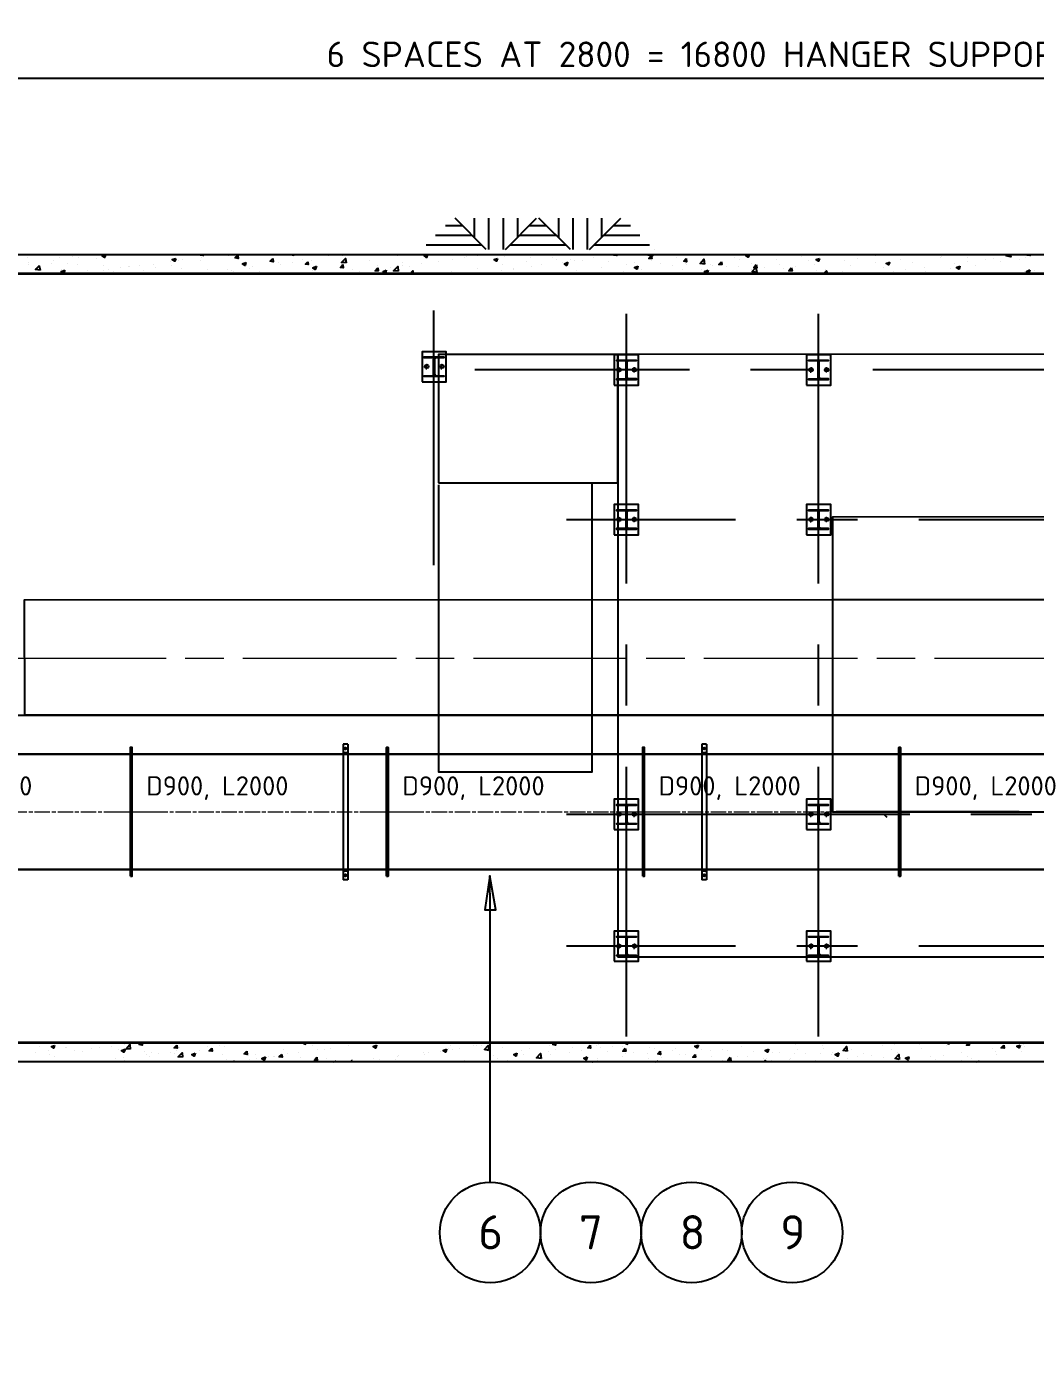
# Model space of a CAD drawing. Header units: inches. Extents: x 0 to 63075, y 0 to 44550.
# Drawn here: x 16868 to 24746, y 28075 to 38423 of the extents above; entities that cross this region are included whole.
import ezdxf

# ---------------------------------------------------------------- set-up
doc = ezdxf.new("R2010")
doc.units = ezdxf.units.IN
doc.header["$MEASUREMENT"] = 0
doc.linetypes.add('ACAD_ISO08W100', pattern=[36, 24, -3, 6, -3])
for name, color, linetype in [('PDF2_Geometry', 7, 'Continuous'), ('PDF_AXES', 7, 'Continuous'), ('PDF_Symbol (Howden)', 7, 'Continuous'), ('PDF_Text', 7, 'Continuous')]:
    doc.layers.add(name, color=color, linetype=linetype)
doc.styles.add('PDF ISOCPEUR', font='isocpeur.ttf')

# ---------------------------------------------------------------- blocks, each defined once
blk = doc.blocks.new('1693 Drift')
at = {"linetype": 'ACAD_ISO08W100', "lineweight": 0, "ltscale": 50}
blk.add_lwpolyline([(-190185, -16058), (-156756, -16058)], dxfattribs=at)
at = {"layer": 'PDF2_Geometry', "color": 253, "lineweight": 25, "true_color": 0x999999}
for points in [[(-179097, -8279), (-179097, -11053), (-177095, -13055), (-159079, -13055), (-159079, -19062), (-177095, -19062), (-179097, -21064), (-179094, -29905)], [(-179094, -11053), (-179094, -8282), (-179094, -11053), (-177092, -13055), (-159079, -13055), (-159079, -19062), (-177092, -19062), (-179094, -21060), (-179094, -29902)], [(-178897, -8279), (-178947, -10993), (-177034, -12906), (-158929, -12906), (-158929, -19211), (-177034, -19211), (-178938, -21114), (-178925, -29905)]]:
    blk.add_lwpolyline(points, dxfattribs=at)
at = {"layer": 'PDF2_Geometry', "color": 252, "lineweight": 25, "true_color": 0x939598}
for points in [[(-172086, -12868), (-172328, -12623)], [(-172178, -12623), (-172178, -12772)], [(-172067, -12623), (-172067, -12868)], [(-171953, -12623), (-171953, -12868)], [(-171934, -12868), (-171692, -12623)], [(-171842, -12623), (-171842, -12772)], [(-171428, -12868), (-171673, -12623)], [(-171521, -12623), (-171521, -12772)], [(-171409, -12623), (-171409, -12868)], [(-171298, -12623), (-171298, -12868)], [(-171279, -12868), (-171034, -12623)], [(-171184, -12623), (-171184, -12772)], [(-172404, -12680), (-172274, -12680)], [(-171746, -12680), (-171616, -12680)], [(-171092, -12680), (-170958, -12680)], [(-172553, -12830), (-172121, -12830)], [(-172480, -12756), (-172197, -12756)], [(-171896, -12830), (-171467, -12830)], [(-171822, -12756), (-171540, -12756)], [(-171241, -12830), (-170809, -12830)], [(-171165, -12756), (-170885, -12756)], [(-175668, -12931), (-175668, -12931)], [(-175318, -12922), (-175318, -12922)], [(-174295, -12906), (-174295, -12915), (-174317, -12912), (-174314, -12906)], [(-174311, -12928), (-174311, -12928)], [(-174292, -12925), (-174292, -12925)], [(-174095, -12918), (-174095, -12918)], [(-173615, -12906), (-173586, -12912), (-173586, -12906)], [(-173319, -12918), (-173319, -12918)], [(-173211, -12918), (-173211, -12918)], [(-173116, -12906), (-173116, -12906)], [(-172776, -12918), (-172776, -12918)], [(-172356, -12909), (-172356, -12909)], [(-172350, -12915), (-172350, -12915)], [(-172255, -12931), (-172255, -12931)], [(-172239, -12925), (-172239, -12925)], [(-172153, -12918), (-172153, -12918)], [(-172108, -12912), (-172108, -12912)], [(-171946, -12925), (-171946, -12925)], [(-171374, -12906), (-171374, -12906)], [(-171066, -12906), (-171066, -12915), (-171088, -12912), (-171082, -12906)], [(-170790, -12906), (-170786, -12918), (-170821, -12912), (-170815, -12906)], [(-170771, -12868), (-170771, -12868)], [(-170599, -12928), (-170599, -12928)], [(-170144, -12928), (-170144, -12928)], [(-170030, -12906), (-170040, -12928), (-170059, -12915), (-170033, -12906)], [(-170049, -12915), (-170049, -12915)], [(-169623, -12922), (-169623, -12922)], [(-169350, -12912), (-169350, -12912)], [(-169045, -12918), (-169045, -12918)], [(-168737, -12912), (-168737, -12912)], [(-168651, -12915), (-168651, -12915)], [(-168536, -12931), (-168536, -12931)], [(-168533, -12922), (-168533, -12922)], [(-168330, -12928), (-168330, -12928)], [(-167993, -12906), (-167990, -12925), (-168025, -12918), (-168009, -12906)], [(-167942, -12912), (-167942, -12912)], [(-167837, -12906), (-167837, -12915), (-167860, -12912), (-167853, -12906)], [(-175655, -12966), (-175655, -12966)], [(-175655, -12985), (-175655, -12985)], [(-175607, -13017), (-175607, -13017)], [(-175576, -13014), (-175576, -13014)], [(-175483, -12976), (-175483, -12976)], [(-175461, -12957), (-175461, -12957)], [(-175414, -12934), (-175414, -12934)], [(-175401, -13027), (-175401, -13027)], [(-175353, -12976), (-175353, -12976)], [(-175280, -12982), (-175280, -12982)], [(-175267, -12934), (-175267, -12934)], [(-175197, -13033), (-175197, -13033)], [(-175131, -12938), (-175131, -12938)], [(-175077, -12992), (-175077, -12992)], [(-175074, -13033), (-175074, -13033)], [(-175032, -13023), (-175032, -13023)], [(-174937, -13011), (-174937, -13011)], [(-174880, -13004), (-174880, -13004)], [(-174873, -13001), (-174873, -13001)], [(-174794, -12992), (-174794, -12992)], [(-174762, -13033), (-174762, -13033)], [(-174686, -12982), (-174686, -12982)], [(-174670, -13007), (-174670, -13007)], [(-174552, -12960), (-174552, -12960)], [(-174540, -12995), (-174540, -12995)], [(-174489, -12953), (-174489, -12953)], [(-174467, -13017), (-174467, -13017)], [(-174457, -12947), (-174457, -12947)], [(-174317, -12957), (-174317, -12957)], [(-174260, -13027), (-174260, -13027)], [(-174104, -13027), (-174104, -13027)], [(-174076, -13033), (-174076, -13033)], [(-174057, -13036), (-174057, -13036)], [(-173933, -13014), (-173933, -13014)], [(-173907, -12998), (-173907, -12998)], [(-173710, -12973), (-173710, -12973)], [(-173691, -12982), (-173691, -12982)], [(-173596, -12969), (-173596, -12969)], [(-173516, -12947), (-173516, -12947)], [(-173450, -12950), (-173450, -12950)], [(-173443, -13033), (-173443, -13033)], [(-173221, -12995), (-173221, -12995)], [(-173129, -13020), (-173129, -13020)], [(-172998, -12957), (-172998, -12957)], [(-172935, -12995), (-172935, -12995)], [(-172830, -13007), (-172830, -13007)], [(-172738, -12966), (-172738, -12966)], [(-172735, -12995), (-172735, -12995)], [(-172684, -13001), (-172684, -13001)], [(-172668, -13055), (-172677, -13055), (-172661, -13036), (-172658, -13033), (-172655, -13055)], [(-172588, -12976), (-172588, -12976)], [(-172541, -12941), (-172541, -12941)], [(-172461, -12963), (-172461, -12963)], [(-172350, -12944), (-172350, -12944)], [(-172156, -13014), (-172156, -13014)], [(-171969, -13030), (-171969, -13030)], [(-171959, -12985), (-171959, -12985)], [(-171873, -13017), (-171873, -13017)], [(-171873, -13020), (-171873, -13020)], [(-171768, -12963), (-171768, -12963)], [(-171743, -12934), (-171743, -12934)], [(-171730, -12998), (-171730, -12998)], [(-171651, -12982), (-171651, -12982)], [(-171568, -12934), (-171568, -12934)], [(-171540, -12944), (-171540, -12944)], [(-171489, -12966), (-171489, -12966)], [(-171428, -12944), (-171428, -12944)], [(-171393, -12953), (-171393, -12953)], [(-171378, -13033), (-171378, -13033)], [(-171336, -12950), (-171336, -12950)], [(-171247, -12934), (-171247, -12934)], [(-171187, -13011), (-171187, -13011)], [(-171133, -12960), (-171133, -12960)], [(-170987, -12982), (-170987, -12982)], [(-170929, -12969), (-170929, -12969)], [(-170869, -13023), (-170869, -13023)], [(-170793, -12953), (-170793, -12953)], [(-170726, -12979), (-170726, -12979)], [(-170628, -12992), (-170628, -12992)], [(-170554, -13020), (-170554, -13020)], [(-170532, -12979), (-170532, -12979)], [(-170523, -12985), (-170523, -12985)], [(-170405, -13027), (-170405, -13027)], [(-170386, -12960), (-170386, -12960)], [(-170332, -12982), (-170332, -12982)], [(-170319, -12995), (-170319, -12995)], [(-170211, -13001), (-170211, -13001)], [(-170116, -13004), (-170116, -13004)], [(-170110, -12944), (-170110, -12944)], [(-170017, -12976), (-170017, -12976)], [(-170017, -13027), (-170017, -13027)], [(-169913, -13011), (-169913, -13011)], [(-169820, -12947), (-169820, -12947)], [(-169795, -12988), (-169795, -12988)], [(-169766, -13014), (-169766, -13014)], [(-169709, -13020), (-169709, -13020)], [(-169671, -13001), (-169671, -13001)], [(-169572, -12950), (-169572, -12950)], [(-169525, -12982), (-169525, -12982)], [(-169506, -13030), (-169506, -13030)], [(-169442, -13055), (-169449, -13055), (-169429, -13033), (-169423, -13055)], [(-169436, -13023), (-169436, -13023)], [(-169302, -13036), (-169302, -13036)], [(-169286, -12950), (-169286, -12950)], [(-169239, -12995), (-169239, -12995)], [(-169188, -12938), (-169188, -12938)], [(-169042, -12969), (-169042, -12969)], [(-168981, -13007), (-168981, -13007)], [(-168848, -12944), (-168848, -12944)], [(-168810, -13027), (-168810, -13027)], [(-168759, -12969), (-168759, -12969)], [(-168664, -13007), (-168664, -13007)], [(-168460, -13014), (-168460, -13014)], [(-168425, -12976), (-168425, -12976)], [(-168330, -12963), (-168330, -12963)], [(-168266, -12992), (-168266, -12992)], [(-168184, -12944), (-168184, -12944)], [(-168126, -12938), (-168126, -12938)], [(-168069, -12963), (-168069, -12963)], [(-167923, -12947), (-167923, -12947)], [(-167872, -12934), (-167872, -12934)], [(-167802, -13030), (-167802, -13030)], [(-175274, -13055), (-175274, -13055)], [(-174994, -13042), (-174994, -13042)], [(-174791, -13052), (-174791, -13052)], [(-174298, -13052), (-174298, -13052)], [(-174171, -13046), (-174171, -13046)], [(-173853, -13042), (-173853, -13042)], [(-173650, -13052), (-173650, -13052)], [(-173322, -13046), (-173322, -13046)], [(-173071, -13039), (-173071, -13039)], [(-172906, -13039), (-172906, -13039)], [(-172353, -13042), (-172353, -13042)], [(-171107, -13055), (-171107, -13055)], [(-171012, -13042), (-171012, -13042)], [(-170008, -13046), (-170008, -13046)], [(-169626, -13049), (-169626, -13049)], [(-169204, -13046), (-169204, -13046)], [(-169099, -13046), (-169099, -13046)], [(-168905, -13039), (-168905, -13039)], [(-168896, -13055), (-168896, -13055)], [(-168654, -13042), (-168654, -13042)], [(-167949, -13049), (-167949, -13049)], [(-167885, -13042), (-167885, -13042)], [(-172493, -15334), (-172493, -13344)], [(-170990, -15477), (-170990, -13370)], [(-169490, -15477), (-169490, -13370)], [(-172503, -13713), (-172569, -13713), (-172569, -13707), (-172417, -13707), (-172417, -13713), (-172480, -13713)], [(-172496, -13846), (-172496, -13723)], [(-172490, -13719), (-172490, -13843)], [(-170999, -13738), (-171066, -13738), (-171066, -13732), (-170914, -13732), (-170914, -13738), (-170977, -13738)], [(-170993, -13869), (-170993, -13745)], [(-170987, -13745), (-170987, -13869)], [(-169499, -13738), (-169566, -13738), (-169566, -13732), (-169414, -13732), (-169414, -13738), (-169477, -13738)], [(-169493, -13869), (-169493, -13745)], [(-169487, -13745), (-169487, -13869)], [(-172480, -13853), (-172417, -13853), (-172417, -13859), (-172569, -13859), (-172569, -13853), (-172503, -13853)], [(-170497, -13808), (-172175, -13808)], [(-169544, -13808), (-170021, -13808)], [(-166684, -13808), (-169067, -13808)], [(-170977, -13875), (-170914, -13875), (-170914, -13885), (-171066, -13885), (-171066, -13878), (-170999, -13878)], [(-169477, -13875), (-169414, -13875), (-169414, -13885), (-169566, -13885), (-169566, -13878), (-169499, -13878)], [(-172458, -14705), (-172458, -16948), (-171257, -16948), (-171257, -14689)], [(-170138, -14978), (-171457, -14978)], [(-170999, -14908), (-171066, -14908), (-171066, -14902), (-170914, -14902), (-170914, -14908), (-170977, -14908)], [(-170993, -15038), (-170993, -14914)], [(-170987, -14914), (-170987, -15038)], [(-169185, -14978), (-169661, -14978)], [(-169499, -14908), (-169566, -14908), (-169566, -14902), (-169414, -14902), (-169414, -14908), (-169477, -14908)], [(-169493, -15038), (-169493, -14914)], [(-169487, -14914), (-169487, -15038)], [(-166325, -14978), (-168708, -14978)], [(-170977, -15045), (-170914, -15045), (-170914, -15054), (-171066, -15054), (-171066, -15045), (-170999, -15045)], [(-169477, -15045), (-169414, -15045), (-169414, -15054), (-169566, -15054), (-169566, -15045), (-169499, -15045)], [(-176090, -16503), (-175687, -16503), (-175690, -15604), (-161405, -15601)], [(-170990, -16430), (-170990, -15953)], [(-169490, -16430), (-169490, -15953)], [(-160197, -16503), (-175687, -16503), (-160197, -16503)], [(-170990, -19014), (-170990, -16907)], [(-169490, -19014), (-169490, -16907)], [(-168778, -17279), (-171457, -17279)], [(-170999, -17209), (-171066, -17209), (-171066, -17202), (-170914, -17202), (-170914, -17209), (-170977, -17209)], [(-170993, -17339), (-170993, -17215)], [(-170987, -17215), (-170987, -17339)], [(-169499, -17209), (-169566, -17209), (-169566, -17202), (-169414, -17202), (-169414, -17209), (-169477, -17209)], [(-169493, -17339), (-169493, -17215)], [(-169487, -17215), (-169487, -17339)], [(-167923, -17260), (-169353, -17260)], [(-167825, -17279), (-168301, -17279)], [(-170977, -17349), (-170914, -17349), (-170914, -17355), (-171066, -17355), (-171066, -17349), (-170999, -17349)], [(-169477, -17349), (-169414, -17349), (-169414, -17355), (-169566, -17355), (-169566, -17349), (-169499, -17349)], [(-168975, -17282), (-168956, -17301)], [(-170138, -18308), (-171457, -18308)], [(-170999, -18238), (-171066, -18238), (-171066, -18232), (-170914, -18232), (-170914, -18238), (-170977, -18238)], [(-170993, -18369), (-170993, -18245)], [(-170987, -18245), (-170987, -18369)], [(-169185, -18308), (-169661, -18308)], [(-169499, -18238), (-169566, -18238), (-169566, -18232), (-169414, -18232), (-169414, -18238), (-169477, -18238)], [(-169493, -18369), (-169493, -18245)], [(-169487, -18245), (-169487, -18369)], [(-166325, -18308), (-168708, -18308)], [(-170977, -18378), (-170914, -18378), (-170914, -18385), (-171066, -18385), (-171066, -18378), (-170999, -18378)], [(-169477, -18378), (-169414, -18378), (-169414, -18385), (-169566, -18385), (-169566, -18378), (-169499, -18378)], [(-175601, -19135), (-175601, -19135)], [(-175572, -19093), (-175572, -19093)], [(-175506, -19122), (-175506, -19122)], [(-175369, -19103), (-175369, -19103)], [(-175363, -19103), (-175363, -19103)], [(-175296, -19125), (-175296, -19125)], [(-175236, -19131), (-175236, -19131)], [(-175166, -19109), (-175166, -19109)], [(-175121, -19071), (-175121, -19071)], [(-175102, -19100), (-175102, -19100)], [(-175013, -19093), (-175013, -19093)], [(-174959, -19119), (-174959, -19119)], [(-174908, -19074), (-174908, -19074)], [(-174775, -19062), (-174772, -19081), (-174794, -19077), (-174781, -19062)], [(-174756, -19128), (-174756, -19128)], [(-174699, -19141), (-174699, -19141)], [(-174552, -19138), (-174552, -19138)], [(-174501, -19125), (-174501, -19125)], [(-174479, -19100), (-174479, -19100)], [(-174327, -19122), (-174327, -19122)], [(-174260, -19093), (-174260, -19093)], [(-174257, -19062), (-174257, -19062)], [(-174165, -19081), (-174165, -19081)], [(-174130, -19093), (-174130, -19093)], [(-174018, -19062), (-174018, -19062)], [(-173933, -19065), (-173933, -19065)], [(-173666, -19119), (-173666, -19119)], [(-173548, -19138), (-173548, -19138)], [(-173516, -19062), (-173516, -19062)], [(-173516, -19062), (-173497, -19074), (-173491, -19062)], [(-173443, -19081), (-173443, -19081)], [(-173399, -19119), (-173399, -19119)], [(-173351, -19112), (-173351, -19112)], [(-173303, -19106), (-173303, -19106)], [(-173157, -19087), (-173157, -19087)], [(-173157, -19087), (-173157, -19087)], [(-172770, -19062), (-172770, -19062)], [(-172576, -19135), (-172576, -19135)], [(-172566, -19071), (-172566, -19071)], [(-172538, -19141), (-172538, -19141)], [(-172442, -19128), (-172442, -19128)], [(-172379, -19106), (-172379, -19106)], [(-172363, -19081), (-172363, -19081)], [(-172347, -19119), (-172347, -19119)], [(-172296, -19109), (-172296, -19109)], [(-172182, -19081), (-172182, -19081)], [(-172159, -19087), (-172159, -19087)], [(-172124, -19081), (-172124, -19081)], [(-172058, -19077), (-172058, -19077)], [(-171962, -19065), (-171962, -19065)], [(-171956, -19096), (-171956, -19096)], [(-171810, -19125), (-171810, -19125)], [(-171749, -19106), (-171749, -19106)], [(-171629, -19062), (-171629, -19062)], [(-171600, -19128), (-171600, -19128)], [(-171587, -19087), (-171587, -19087)], [(-171546, -19062), (-171543, -19081), (-171565, -19077), (-171549, -19062)], [(-171546, -19116), (-171546, -19116)], [(-171435, -19135), (-171435, -19135)], [(-171425, -19071), (-171425, -19071)], [(-171409, -19103), (-171409, -19103)], [(-171343, -19122), (-171343, -19122)], [(-171222, -19081), (-171222, -19081)], [(-171209, -19074), (-171209, -19074)], [(-171196, -19103), (-171196, -19103)], [(-171139, -19131), (-171139, -19131)], [(-171101, -19090), (-171101, -19090)], [(-171018, -19090), (-171018, -19090)], [(-171003, -19062), (-170983, -19074), (-170980, -19062)], [(-170955, -19071), (-170955, -19071)], [(-170936, -19141), (-170936, -19141)], [(-170812, -19096), (-170812, -19096)], [(-170774, -19106), (-170774, -19106)], [(-170628, -19122), (-170628, -19122)], [(-170608, -19106), (-170608, -19106)], [(-170551, -19068), (-170551, -19068)], [(-170434, -19093), (-170434, -19093)], [(-170405, -19116), (-170405, -19116)], [(-170335, -19125), (-170335, -19125)], [(-170240, -19071), (-170240, -19071)], [(-170240, -19112), (-170240, -19112)], [(-170202, -19122), (-170202, -19122)], [(-170094, -19093), (-170094, -19093)], [(-169998, -19131), (-169998, -19131)], [(-169852, -19062), (-169852, -19062)], [(-169849, -19141), (-169849, -19141)], [(-169795, -19141), (-169795, -19141)], [(-169696, -19062), (-169674, -19065), (-169674, -19062)], [(-169658, -19116), (-169658, -19116)], [(-169461, -19087), (-169461, -19087)], [(-169455, -19106), (-169455, -19106)], [(-169379, -19138), (-169379, -19138)], [(-169232, -19068), (-169232, -19068)], [(-169232, -19119), (-169232, -19119)], [(-168991, -19087), (-168991, -19087)], [(-168921, -19112), (-168921, -19112)], [(-168896, -19074), (-168896, -19074)], [(-168876, -19135), (-168876, -19135)], [(-168699, -19074), (-168699, -19074)], [(-168683, -19109), (-168683, -19109)], [(-168489, -19062), (-168473, -19071), (-168467, -19062)], [(-168489, -19084), (-168489, -19084)], [(-168371, -19141), (-168371, -19141)], [(-168317, -19062), (-168314, -19081), (-168336, -19081), (-168320, -19062)], [(-168130, -19109), (-168130, -19109)], [(-168107, -19131), (-168107, -19131)], [(-168034, -19096), (-168034, -19096)], [(-167907, -19131), (-167907, -19131)], [(-167891, -19077), (-167891, -19077)], [(-167885, -19093), (-167885, -19093)], [(-175496, -19154), (-175496, -19154)], [(-175458, -19170), (-175458, -19170)], [(-175124, -19208), (-175124, -19208)], [(-174981, -19189), (-174981, -19189)], [(-174921, -19179), (-174921, -19179)], [(-174911, -19201), (-174911, -19201)], [(-174740, -19157), (-174740, -19157)], [(-174714, -19173), (-174714, -19173)], [(-174645, -19144), (-174645, -19144)], [(-174521, -19144), (-174521, -19144)], [(-174349, -19144), (-174349, -19144)], [(-174146, -19154), (-174146, -19154)], [(-174111, -19195), (-174111, -19195)], [(-174060, -19211), (-174053, -19205), (-174053, -19211)], [(-173942, -19163), (-173942, -19163)], [(-173936, -19192), (-173936, -19192)], [(-173888, -19157), (-173888, -19157)], [(-173879, -19182), (-173879, -19182)], [(-173783, -19170), (-173783, -19170)], [(-173745, -19166), (-173745, -19166)], [(-173739, -19170), (-173739, -19170)], [(-173640, -19150), (-173640, -19150)], [(-173535, -19179), (-173535, -19179)], [(-173332, -19189), (-173332, -19189)], [(-173278, -19211), (-173262, -19205), (-173262, -19211)], [(-173145, -19211), (-173135, -19201), (-173132, -19211)], [(-173129, -19195), (-173129, -19195)], [(-173017, -19205), (-173017, -19205)], [(-172963, -19185), (-172963, -19185)], [(-172925, -19205), (-172925, -19205)], [(-172922, -19192), (-172922, -19192)], [(-172792, -19195), (-172792, -19195)], [(-172779, -19173), (-172779, -19173)], [(-172770, -19160), (-172770, -19160)], [(-172569, -19157), (-172569, -19157)], [(-172255, -19201), (-172255, -19201)], [(-172188, -19208), (-172188, -19208)], [(-172032, -19163), (-172032, -19163)], [(-171994, -19182), (-171994, -19182)], [(-171918, -19198), (-171918, -19198)], [(-171797, -19154), (-171797, -19154)], [(-171676, -19166), (-171676, -19166)], [(-171581, -19154), (-171581, -19154)], [(-171257, -19211), (-171254, -19211)], [(-171254, -19211), (-171254, -19211)], [(-171219, -19182), (-171219, -19182)], [(-171215, -19201), (-171215, -19201)], [(-171018, -19173), (-171018, -19173)], [(-170996, -19144), (-170996, -19144)], [(-170828, -19150), (-170828, -19150)], [(-170815, -19189), (-170815, -19189)], [(-170767, -19211), (-170748, -19205), (-170751, -19211)], [(-170732, -19147), (-170732, -19147)], [(-170720, -19176), (-170720, -19176)], [(-170574, -19157), (-170574, -19157)], [(-170529, -19157), (-170529, -19157)], [(-170326, -19166), (-170326, -19166)], [(-170243, -19198), (-170243, -19198)], [(-170122, -19173), (-170122, -19173)], [(-170046, -19170), (-170046, -19170)], [(-169919, -19182), (-169919, -19182)], [(-169916, -19211), (-169906, -19201), (-169903, -19211)], [(-169900, -19182), (-169900, -19182)], [(-169858, -19201), (-169858, -19201)], [(-169715, -19192), (-169715, -19192)], [(-169712, -19182), (-169712, -19182)], [(-169677, -19144), (-169677, -19144)], [(-169592, -19147), (-169592, -19147)], [(-169512, -19201), (-169512, -19201)], [(-169474, -19150), (-169474, -19150)], [(-169388, -19157), (-169388, -19157)], [(-169366, -19189), (-169366, -19189)], [(-169309, -19208), (-169309, -19208)], [(-169267, -19189), (-169267, -19189)], [(-169185, -19166), (-169185, -19166)], [(-169143, -19150), (-169143, -19150)], [(-169077, -19163), (-169077, -19163)], [(-168981, -19176), (-168981, -19176)], [(-168851, -19205), (-168851, -19205)], [(-168778, -19182), (-168778, -19182)], [(-168613, -19173), (-168613, -19173)], [(-168575, -19192), (-168575, -19192)], [(-168552, -19208), (-168552, -19208)], [(-168517, -19160), (-168517, -19160)], [(-168495, -19211), (-168495, -19211)], [(-168371, -19201), (-168371, -19201)], [(-168330, -19170), (-168330, -19170)], [(-168295, -19182), (-168295, -19182)], [(-168257, -19211), (-168238, -19205), (-168238, -19211)], [(-168168, -19208), (-168168, -19208)], [(-168101, -19157), (-168101, -19157)]]:
    blk.add_lwpolyline(points, dxfattribs=at)
for points in [[(-175058, -12909), (-175064, -12931), (-175083, -12918)], [(-174025, -12915), (-174022, -12938), (-174044, -12934)], [(-172544, -12906), (-172550, -12931), (-172569, -12915)], [(-170796, -12915), (-170793, -12938), (-170815, -12938)], [(-175569, -13030), (-175604, -13023), (-175576, -12995)], [(-175375, -13030), (-175385, -13052), (-175404, -13039)], [(-174508, -12938), (-174517, -12960), (-174536, -12947)], [(-173961, -12969), (-173968, -12992), (-173987, -12979)], [(-173751, -12938), (-173748, -12963), (-173771, -12960)], [(-173478, -12963), (-173475, -12985), (-173497, -12982)], [(-173411, -12998), (-173421, -13023), (-173440, -13011)], [(-173205, -12985), (-173202, -13011), (-173224, -13007)], [(-173179, -12973), (-173214, -12969), (-173183, -12938)], [(-172932, -13011), (-172928, -13033), (-172951, -13033)], [(-172865, -13030), (-172871, -13052), (-172890, -13039)], [(-172773, -13036), (-172808, -13033), (-172776, -13001)], [(-171997, -12938), (-172004, -12960), (-172023, -12947)], [(-171447, -12966), (-171457, -12992), (-171473, -12979)], [(-170901, -12998), (-170907, -13020), (-170926, -13007)], [(-170523, -12938), (-170520, -12963), (-170542, -12960)], [(-170380, -12982), (-170415, -12976), (-170386, -12944)], [(-170351, -13030), (-170361, -13052), (-170380, -13039)], [(-170249, -12963), (-170246, -12985), (-170268, -12985)], [(-169973, -13046), (-170008, -13039), (-169979, -13007)], [(-169976, -12985), (-169973, -13011), (-169995, -13007)], [(-169703, -13011), (-169696, -13033), (-169722, -13033)], [(-169483, -12938), (-169490, -12960), (-169509, -12947)], [(-168934, -12966), (-168943, -12988), (-168962, -12976)], [(-168387, -12998), (-168393, -13020), (-168413, -13007)], [(-167840, -13027), (-167847, -13052), (-167866, -13039)], [(-172585, -13900), (-172398, -13900), (-172398, -13668), (-172585, -13668)], [(-172458, -14689), (-171057, -14689), (-171057, -13688), (-172458, -13688)], [(-171085, -13926), (-170895, -13926), (-170895, -13691), (-171085, -13691)], [(-159644, -18391), (-159648, -13684), (-171057, -13688), (-171057, -18391)], [(-169585, -13926), (-169394, -13926), (-169394, -13691), (-169585, -13691)], [(-171085, -15095), (-170895, -15095), (-170895, -14860), (-171085, -14860)], [(-169585, -15095), (-169394, -15095), (-169394, -14860), (-169585, -14860)], [(-160197, -14956), (-169382, -14959), (-169382, -15601), (-160197, -15601)], [(-169382, -17260), (-160197, -17260), (-160197, -14956), (-169382, -14959)], [(-171085, -17396), (-170895, -17396), (-170895, -17161), (-171085, -17161)], [(-169585, -17396), (-169394, -17396), (-169394, -17161), (-169585, -17161)], [(-171085, -18426), (-170895, -18426), (-170895, -18191), (-171085, -18191)], [(-169585, -18426), (-169394, -18426), (-169394, -18191), (-169585, -18191)], [(-175455, -19084), (-175461, -19106), (-175480, -19093)], [(-174905, -19112), (-174915, -19135), (-174934, -19122)], [(-174864, -19112), (-174896, -19109), (-174867, -19077)], [(-174501, -19081), (-174498, -19106), (-174521, -19103)], [(-174457, -19176), (-174489, -19173), (-174460, -19141)], [(-174228, -19106), (-174225, -19128), (-174247, -19125)], [(-173955, -19128), (-173952, -19154), (-173974, -19150)], [(-172941, -19081), (-172947, -19106), (-172967, -19093)], [(-172395, -19112), (-172401, -19135), (-172420, -19122)], [(-172064, -19122), (-172099, -19116), (-172070, -19084)], [(-171273, -19081), (-171270, -19106), (-171292, -19103)], [(-170999, -19106), (-170996, -19128), (-171018, -19128)], [(-170726, -19128), (-170723, -19154), (-170745, -19150)], [(-170427, -19081), (-170437, -19103), (-170456, -19090)], [(-169881, -19112), (-169887, -19135), (-169906, -19122)], [(-169331, -19141), (-169340, -19166), (-169360, -19154)], [(-169267, -19128), (-169299, -19122), (-169271, -19093)], [(-168044, -19081), (-168041, -19106), (-168063, -19103)], [(-167917, -19081), (-167923, -19103), (-167942, -19090)], [(-174358, -19144), (-174365, -19166), (-174384, -19154)], [(-173809, -19173), (-173818, -19198), (-173837, -19185)], [(-173682, -19154), (-173678, -19176), (-173701, -19173)], [(-173408, -19176), (-173405, -19201), (-173427, -19198)], [(-171845, -19144), (-171851, -19166), (-171870, -19154)], [(-171657, -19185), (-171692, -19179), (-171660, -19147)], [(-171298, -19173), (-171304, -19195), (-171324, -19182)], [(-170453, -19154), (-170450, -19176), (-170472, -19176)], [(-170179, -19176), (-170176, -19201), (-170199, -19198)], [(-168861, -19192), (-168892, -19185), (-168864, -19154)], [(-168784, -19173), (-168791, -19195), (-168810, -19182)]]:
    blk.add_lwpolyline(points, close=True, dxfattribs=at)
at = {"layer": 'PDF2_Geometry', "color": 252, "lineweight": 35, "true_color": 0x939598}
blk.add_lwpolyline([(-177095, -13055), (-159079, -13055), (-159079, -19062), (-177095, -19062)], close=True, dxfattribs=at)
at = {"layer": 'PDF2_Geometry', "color": 252, "lineweight": 18, "true_color": 0x939598}
for points in [[(-172572, -13783), (-172531, -13783)], [(-172550, -13805), (-172550, -13764)], [(-172452, -13783), (-172410, -13783)], [(-172433, -13805), (-172433, -13764)], [(-171069, -13808), (-171028, -13808)], [(-171050, -13831), (-171050, -13789)], [(-170949, -13808), (-170907, -13808)], [(-170929, -13827), (-170929, -13786)], [(-169569, -13808), (-169528, -13808)], [(-169550, -13831), (-169550, -13789)], [(-169449, -13808), (-169407, -13808)], [(-169429, -13827), (-169429, -13786)], [(-171069, -14978), (-171028, -14978)], [(-171050, -15000), (-171050, -14956)], [(-170949, -14978), (-170907, -14978)], [(-170929, -14997), (-170929, -14956)], [(-169569, -14978), (-169528, -14978)], [(-169550, -15000), (-169550, -14956)], [(-169449, -14978), (-169407, -14978)], [(-169429, -14997), (-169429, -14956)], [(-171069, -17279), (-171028, -17279)], [(-171050, -17301), (-171050, -17260)], [(-170949, -17279), (-170907, -17279)], [(-170929, -17301), (-170929, -17260)], [(-169569, -17279), (-169528, -17279)], [(-169550, -17301), (-169550, -17260)], [(-169449, -17279), (-169407, -17279)], [(-169429, -17301), (-169429, -17260)], [(-171069, -18308), (-171028, -18308)], [(-171050, -18331), (-171050, -18289)], [(-170949, -18308), (-170907, -18308)], [(-170929, -18331), (-170929, -18289)], [(-169569, -18308), (-169528, -18308)], [(-169550, -18331), (-169550, -18289)], [(-169449, -18308), (-169407, -18308)], [(-169429, -18331), (-169429, -18289)]]:
    blk.add_lwpolyline(points, dxfattribs=at)
at = {"layer": 'PDF2_Geometry', "color": 252, "lineweight": 25, "true_color": 0x939598}
for centre in [(-172549, -13781), (-172431, -13781), (-171049, -13807), (-170928, -13807), (-169549, -13807), (-169428, -13807), (-171049, -14976), (-170928, -14976), (-169549, -14976), (-169428, -14976), (-171049, -17277), (-170928, -17277), (-169549, -17277), (-169428, -17277), (-171049, -18307), (-170928, -18307), (-169549, -18307), (-169428, -18307)]:
    blk.add_circle(centre, 14.3, dxfattribs=at)
for centre, start, end in [((-172501, -13721), 359.9999, 90.0546), ((-172479, -13718), 90.0001, 179.9999), ((-170998, -13743), 359.9999, 90.0546), ((-170976, -13743), 90.0001, 179.9999), ((-169498, -13743), 359.9999, 90.0546), ((-169476, -13743), 90.0001, 179.9999), ((-172501, -13845), 270.0001, 359.9999), ((-172479, -13842), 179.9999, 270.0546), ((-170998, -13867), 270.0001, 359.9999), ((-170976, -13867), 179.9999, 270.0546), ((-169498, -13867), 270.0001, 359.9999), ((-169476, -13867), 179.9999, 270.0546), ((-170998, -14913), 359.9999, 90.0546), ((-170976, -14913), 90.0001, 179.9999), ((-169498, -14913), 359.9999, 90.0546), ((-169476, -14913), 90.0001, 179.9999), ((-170998, -15037), 270.0001, 359.9999), ((-170976, -15037), 179.9999, 270.0546), ((-169498, -15037), 270.0001, 359.9999), ((-169476, -15037), 179.9999, 270.0546), ((-170998, -17214), 359.9999, 90.0546), ((-170976, -17214), 90.0001, 179.9999), ((-169498, -17214), 359.9999, 90.0546), ((-169476, -17214), 90.0001, 179.9999), ((-170998, -17337), 270.0001, 359.9999), ((-170976, -17337), 179.9999, 270.0546), ((-169498, -17337), 270.0001, 359.9999), ((-169476, -17337), 179.9999, 270.0546), ((-170998, -18243), 359.9999, 90.0546), ((-170976, -18243), 90.0001, 179.9999), ((-169498, -18243), 359.9999, 90.0546), ((-169476, -18243), 90.0001, 179.9999), ((-170998, -18367), 270.0001, 359.9999), ((-170976, -18367), 179.9999, 270.0546), ((-169498, -18367), 270.0001, 359.9999), ((-169476, -18367), 179.9999, 270.0546)]:
    blk.add_arc(centre, 7.94, start, end, dxfattribs=at)
blk = doc.blocks.new('FAN_DUCT_2000')
at = {"lineweight": 30}
for p, q in [((32136, -18995), (32136, -18095)), ((32136, -18095), (34124, -18095)), ((34124, -18095), (34124, -18995)), ((32136, -18995), (34124, -18995))]:
    blk.add_line(p, q, dxfattribs=at)
at = {"linetype": 'ACAD_ISO08W100', "lineweight": 0, "ltscale": 5}
blk.add_lwpolyline([(34324, -18545), (31936, -18545)], dxfattribs=at)
at = {"layer": 'PDF_AXES', "lineweight": 30}
for points in [[(32136, -18042), (32130, -18042), (32130, -19048), (32136, -19048)], [(34130, -18042), (34124, -18042), (34124, -19048), (34130, -19048)]]:
    blk.add_lwpolyline(points, close=True, dxfattribs=at)
at = {"layer": 'PDF_Text', "insert": (34013, -18730), "char_height": 150, "attachment_point": 4, "rotation": 180, "style": 'PDF ISOCPEUR'}
blk.add_mtext('D900, L2000', dxfattribs=at)

msp = doc.modelspace()

# ---------------------------------------------------------------- linework, layer by layer
for p, q in [((13759, 38019), (31612, 38019)), ((19376, 32819), (19341, 32819)), ((19341, 32819), (19341, 31759)), ((19376, 32819), (19376, 31759)), ((22176, 32819), (22141, 32819)), ((22141, 32819), (22141, 31759)), ((22176, 32819), (22176, 31759)), ((19376, 32751), (19341, 32751)), ((19376, 32749), (19341, 32749)), ((22176, 32751), (22141, 32751)), ((22176, 32749), (22141, 32749)), ((19376, 31829), (19341, 31829)), ((19376, 31827), (19341, 31827)), ((22176, 31829), (22141, 31829)), ((22176, 31827), (22141, 31827)), ((19376, 31759), (19341, 31759)), ((22176, 31759), (22141, 31759))]:
    msp.add_line(p, q)
at = {"linetype": 'ACAD_ISO08W100', "lineweight": 0, "ltscale": 5}
for points in [[(19348, 32784), (19359, 32784), (19370, 32784)], [(19359, 32795), (19359, 32784), (19359, 32773)], [(22148, 32784), (22159, 32784), (22170, 32784)], [(22159, 32795), (22159, 32784), (22159, 32773)], [(19348, 31794), (19359, 31794), (19370, 31794)], [(19359, 31805), (19359, 31794), (19359, 31783)], [(22148, 31794), (22159, 31794), (22170, 31794)], [(22159, 31805), (22159, 31794), (22159, 31783)]]:
    msp.add_lwpolyline(points, dxfattribs=at)
for centre in [(19359, 32784), (22159, 32784), (19359, 31794), (22159, 31794)]:
    msp.add_circle(centre, 8)
at = {"layer": 'PDF_Symbol (Howden)', "lineweight": 25}
msp.add_lwpolyline([(20488, 29396), (20489, 31525), (20485, 31789), (20445, 31525), (20533, 31525), (20485, 31789)], dxfattribs=at)
for centre in [(20488, 29004), (21274, 29004), (22060, 29004), (22845, 29004)]:
    msp.add_circle(centre, 393, dxfattribs=at)

# ---------------------------------------------------------------- block references
msp.add_blockref('1693 Drift', (192542, 49549))
at = {"rotation": 180}
for p in [(49815, 13745), (51815, 13745), (53815, 13745), (55815, 13745), (57815, 13745)]:
    msp.add_blockref('FAN_DUCT_2000', p, dxfattribs=at)

# ---------------------------------------------------------------- texts
at = {"layer": 'PDF_Text', "attachment_point": 7, "style": 'PDF ISOCPEUR'}
for s, insert, char_height in [('6 SPACES AT 2800 = 16800 HANGER SUPPORTS', (19211, 38105), 200), ('6', (20395, 28873), 267), ('7', (21181, 28873), 267), ('8', (21967, 28873), 267), ('9', (22753, 28873), 267)]:
    msp.add_mtext(s, dxfattribs=dict(at, insert=insert, char_height=char_height))

doc.saveas('drawing.dxf')
